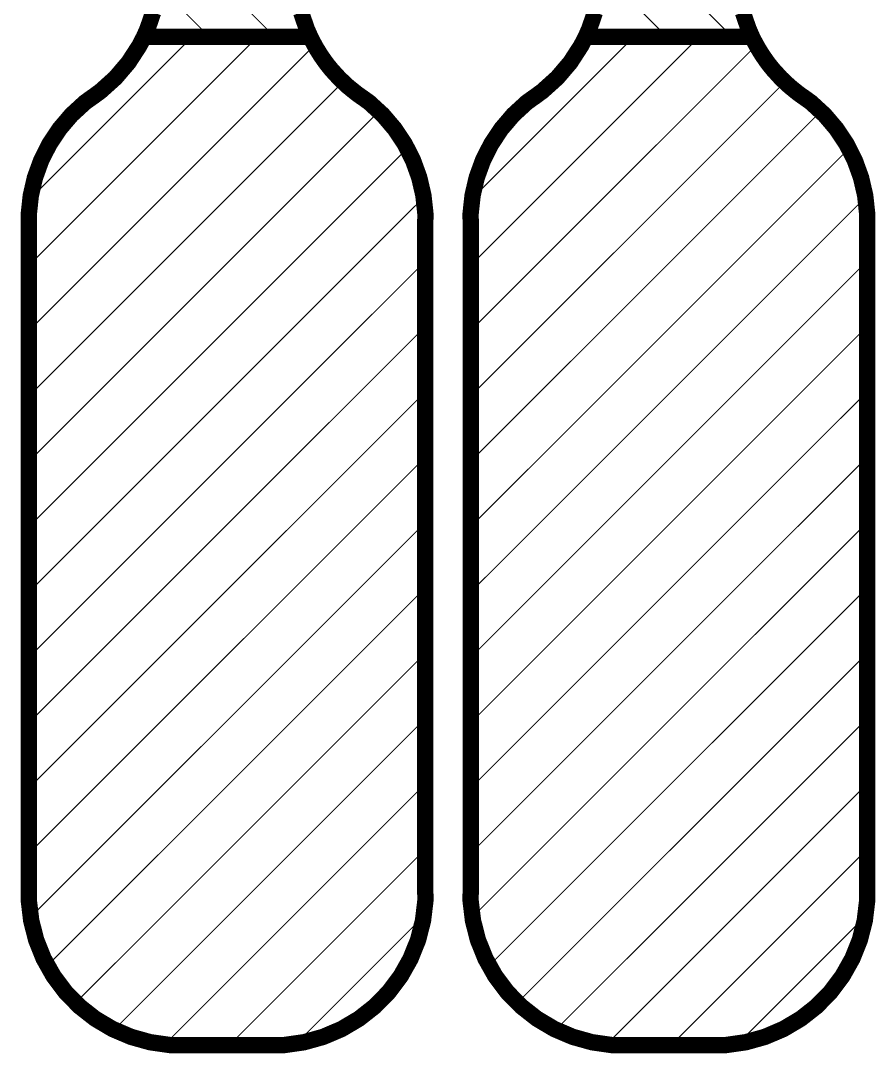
# Model space of a CAD drawing. Header units: inches. Extents: x -4.2 to 12.6, y -6.1 to 3.
# Drawn here: x 6.66 to 7.445, y -3.154 to -2.206 of the extents above; entities that cross this region are included whole.
import ezdxf

# ---------------------------------------------------------------- set-up
doc = ezdxf.new("R2010")
doc.units = ezdxf.units.IN
doc.header["$MEASUREMENT"] = 0
doc.layers.add('Dimension', color=6, linetype='Continuous')

msp = doc.modelspace()

# ---------------------------------------------------------------- linework, layer by layer
at = {"layer": 'Dimension'}
for points, const_width in [([(7.1923358, -2.0998145), (7.3137253, -2.221204)], 0.001), ([(6.7868086, -2.1142873), (6.8937292, -2.2212079)], 0.001), ([(7.1923053, -2.159784), (7.2537118, -2.2211905)], 0.001), ([(6.7859091, -2.1733878), (6.8337292, -2.2212079)], 0.001), ([(6.7764166, -2.2133583), (6.7816004, -2.1982504)], 0.015), ([(6.9174559, -2.1982499), (6.9226391, -2.2133581)], 0.015), ([(7.1819736, -2.2132844), (7.1871426, -2.1981964)], 0.015), ([(7.3229791, -2.1982409), (7.3281637, -2.2133554)], 0.015), ([(6.7731881, -2.2206665), (6.7764166, -2.2133583)], 0.015), ([(6.9226391, -2.2133581), (6.9258671, -2.2206665)], 0.015), ([(7.1787544, -2.2205838), (7.1819736, -2.2132844)], 0.015), ([(7.3281637, -2.2133554), (7.3313929, -2.2206668)], 0.015), ([(6.7689639, -2.2288355), (6.7731881, -2.2206664)], 0.015), ([(6.7731881, -2.2206664), (6.9258672, -2.2206665)], 0.015), ([(6.7731881, -2.2206665), (6.7731883, -2.2206664)], 0.015), ([(6.7731883, -2.2206664), (6.9258671, -2.2206665)], 0.015), ([(6.9258671, -2.2206665), (6.9275593, -2.2240987)], 0.015), ([(6.9258671, -2.2206665), (6.9258672, -2.2206665)], 0.015), ([(6.9275593, -2.2240987), (6.9312211, -2.2308182)], 0.015), ([(7.1745298, -2.2287656), (7.1787544, -2.2205838)], 0.015), ([(7.1787544, -2.2205838), (7.1787545, -2.2205837)], 0.015), ([(7.1787544, -2.2205838), (7.331393, -2.2206667)], 0.015), ([(7.1787545, -2.2205837), (7.3313929, -2.2206668)], 0.015), ([(7.1827561, -2.2102348), (7.1936983, -2.221177)], 0.001), ([(7.331393, -2.2206668), (7.331393, -2.2206667)], 0.015), ([(7.331393, -2.2206668), (7.3330851, -2.2240989)], 0.015), ([(7.3330851, -2.2240989), (7.3367469, -2.2308184)], 0.015), ([(6.6676073, -2.4904349), (6.9300812, -2.227961)], 0.001), ([(6.6676077, -2.4304345), (6.877917, -2.2201252)], 0.001), ([(6.668937, -2.3691052), (6.817917, -2.2201252)], 0.001), ([(6.7589573, -2.2442569), (6.7689639, -2.2288355)], 0.015), ([(6.9312211, -2.2308182), (6.935244, -2.2373281)], 0.015), ([(7.0731333, -2.4904348), (7.3356069, -2.2279612)], 0.001), ([(7.0731337, -2.4304344), (7.2835019, -2.2200662)], 0.001), ([(7.0744631, -2.369105), (7.2235154, -2.2200527)], 0.001), ([(7.1645181, -2.2442111), (7.1745298, -2.2287656)], 0.015), ([(7.3367469, -2.2308184), (7.3407697, -2.2373283)], 0.015), ([(6.7470201, -2.2582373), (6.7589573, -2.2442569)], 0.015), ([(6.935244, -2.2373281), (6.9396158, -2.243609)], 0.015), ([(6.9396158, -2.243609), (6.9419286, -2.2466577)], 0.015), ([(7.1525704, -2.2582129), (7.1645181, -2.2442111)], 0.015), ([(7.3407697, -2.2373283), (7.3451415, -2.2436091)], 0.015), ([(7.3451415, -2.2436091), (7.3474543, -2.2466578)], 0.015), ([(6.9419286, -2.2466577), (6.9453131, -2.2508278)], 0.015), ([(6.9453131, -2.2508278), (6.9525485, -2.2587643)], 0.015), ([(7.3474543, -2.2466578), (7.350839, -2.2508279)], 0.015), ([(7.350839, -2.2508279), (7.3580744, -2.2587643)], 0.015), ([(6.7333573, -2.2705368), (6.7470201, -2.2582373)], 0.015), ([(6.9525485, -2.2587643), (6.9603698, -2.2661242)], 0.015), ([(7.1388924, -2.2705298), (7.1525704, -2.2582129)], 0.015), ([(7.3580744, -2.2587643), (7.3658958, -2.2661242)], 0.015), ([(6.6676068, -2.5504354), (6.9564098, -2.2616324)], 0.001), ([(6.7259511, -2.2759889), (6.7333573, -2.2705368)], 0.015), ([(6.9603698, -2.2661242), (6.9687311, -2.2728641)], 0.015), ([(6.9687311, -2.2728641), (6.9730992, -2.2759891)], 0.015), ([(7.0731328, -2.5504353), (7.3619357, -2.2616324)], 0.001), ([(7.131477, -2.275989), (7.1388924, -2.2705298)], 0.015), ([(7.3658958, -2.2661242), (7.3742572, -2.2728641)], 0.015), ([(7.3742572, -2.2728641), (7.3786252, -2.2759891)], 0.015), ([(6.706708, -2.2922352), (6.7190857, -2.2808463)], 0.015), ([(6.7190857, -2.2808463), (6.7259106, -2.2759321)], 0.015), ([(6.7259106, -2.2759321), (6.7259512, -2.2759889)], 0.015), ([(6.7259511, -2.2759889), (6.7259512, -2.2759889)], 0.015), ([(6.9730992, -2.2759891), (6.9731406, -2.2759328)], 0.015), ([(6.9731405, -2.2759329), (6.9731406, -2.2759328)], 0.015), ([(6.9731405, -2.2759329), (6.9799647, -2.2808467)], 0.015), ([(6.9799647, -2.2808467), (6.9923414, -2.2922343)], 0.015), ([(7.112234, -2.2922352), (7.1246118, -2.2808463)], 0.015), ([(7.1246118, -2.2808463), (7.1314366, -2.2759321)], 0.015), ([(7.1314366, -2.2759321), (7.1314771, -2.275989)], 0.015), ([(7.131477, -2.275989), (7.1314771, -2.275989)], 0.015), ([(7.3786252, -2.2759891), (7.3786666, -2.2759327)], 0.015), ([(7.3786665, -2.2759327), (7.3854908, -2.2808465)], 0.015), ([(7.3786665, -2.2759327), (7.3786666, -2.2759327)], 0.015), ([(7.3854908, -2.2808465), (7.3978675, -2.2922342)], 0.015), ([(6.6957795, -2.3050213), (6.706708, -2.2922352)], 0.015), ([(6.9923414, -2.2922343), (7.0032691, -2.3050189)], 0.015), ([(7.1013055, -2.3050213), (7.112234, -2.2922352)], 0.015), ([(7.3978675, -2.2922342), (7.4087952, -2.3050188)], 0.015), ([(6.6676064, -2.6104358), (6.9893373, -2.2887049)], 0.001), ([(7.0731324, -2.6104357), (7.3948634, -2.2887047)], 0.001), ([(6.6864568, -2.3190214), (6.6957795, -2.3050213)], 0.015), ([(7.0032691, -2.3050189), (7.0125913, -2.3190174)], 0.015), ([(7.0919829, -2.3190214), (7.1013055, -2.3050213)], 0.015), ([(7.4087952, -2.3050188), (7.4181174, -2.3190173)], 0.015), ([(6.6788736, -2.3340352), (6.6864568, -2.3190214)], 0.015), ([(7.0125913, -2.3190174), (7.0201745, -2.3340292)], 0.015), ([(7.0843996, -2.3340352), (7.0919829, -2.3190214)], 0.015), ([(7.4181174, -2.3190173), (7.4257005, -2.3340292)], 0.015), ([(6.6676059, -2.6704363), (7.0150074, -2.3230348)], 0.001), ([(7.0731319, -2.6704362), (7.4205334, -2.3230347)], 0.001), ([(6.6731383, -2.3498473), (6.6788736, -2.3340352)], 0.015), ([(7.0201745, -2.3340292), (7.02591, -2.3498396)], 0.015), ([(7.0786643, -2.3498473), (7.0843996, -2.3340352)], 0.015), ([(7.4257005, -2.3340292), (7.431436, -2.3498395)], 0.015), ([(6.6693332, -2.3662313), (6.6731383, -2.3498473)], 0.015), ([(7.02591, -2.3498396), (7.0297157, -2.3662218)], 0.015), ([(7.0748593, -2.3662313), (7.0786643, -2.3498473)], 0.015), ([(7.431436, -2.3498395), (7.4352418, -2.3662217)], 0.015), ([(6.6675128, -2.3829527), (6.6693332, -2.3662313)], 0.015), ([(7.0297157, -2.3662218), (7.0315372, -2.3829413)], 0.015), ([(7.0730388, -2.3829527), (7.0748593, -2.3662313)], 0.015), ([(7.4352418, -2.3662217), (7.4370632, -2.3829413)], 0.015), ([(6.6676055, -2.7304367), (7.0299977, -2.3680445)], 0.001), ([(7.0731315, -2.7304366), (7.4355237, -2.3680444)], 0.001), ([(6.6675128, -2.3829527), (6.667608, -2.3913622)], 0.015), ([(7.0314427, -2.39135), (7.0315372, -2.3829413)], 0.015), ([(7.0730388, -2.3829527), (7.073134, -2.3913622)], 0.015), ([(7.4369687, -2.39135), (7.4370632, -2.3829413)], 0.015), ([(6.6676035, -3.0046268), (6.667608, -2.3913621)], 0.015), ([(6.667608, -2.3913622), (6.667608, -2.3913621)], 0.015), ([(7.0314427, -2.39135), (7.031443, -3.0046273)], 0.015), ([(7.0731295, -3.0046253), (7.073134, -2.3913621)], 0.015), ([(7.073134, -2.3913622), (7.073134, -2.3913621)], 0.015), ([(7.4369687, -2.39135), (7.4369688, -3.0046273)], 0.015), ([(6.6676051, -2.7904371), (7.0314427, -2.4265995)], 0.001), ([(7.0731311, -2.790437), (7.4369687, -2.4265994)], 0.001), ([(6.6676046, -2.8504376), (7.0314427, -2.4865995)], 0.001), ([(7.0731306, -2.8504375), (7.4369687, -2.4865994)], 0.001), ([(6.6676042, -2.910438), (7.0314428, -2.5465994)], 0.001), ([(7.0731302, -2.9104379), (7.4369687, -2.5465994)], 0.001), ([(6.6676037, -2.9704385), (7.0314428, -2.6065994)], 0.001), ([(7.0731297, -2.9704384), (7.4369687, -2.6065994)], 0.001), ([(6.6692124, -3.0288298), (7.0314428, -2.6665994)], 0.001), ([(7.0747386, -3.0288295), (7.4369687, -2.6665994)], 0.001), ([(6.6844161, -3.0736261), (7.0314429, -2.7265993)], 0.001), ([(7.0899424, -3.0736257), (7.4369688, -2.7265993)], 0.001), ([(6.7102523, -3.1077899), (7.0314429, -2.7865993)], 0.001), ([(7.1157786, -3.1077895), (7.4369688, -2.7865993)], 0.001), ([(6.7452638, -3.1327784), (7.0314429, -2.8465993)], 0.001), ([(7.15079, -3.1327781), (7.4369688, -2.8465993)], 0.001), ([(6.7916653, -3.1463769), (7.031443, -2.9065992)], 0.001), ([(7.1971913, -3.1463768), (7.4369688, -2.9065993)], 0.001), ([(6.851005, -3.1470372), (7.031443, -2.9665992)], 0.001), ([(7.2565309, -3.1470372), (7.4369688, -2.9665993)], 0.001), ([(6.6675, -3.0138221), (6.6676035, -3.0046268)], 0.015), ([(7.0314429, -3.0046273), (7.0315462, -3.0138226)], 0.015), ([(7.0314429, -3.0046273), (7.031443, -3.0046273)], 0.015), ([(7.0730261, -3.0138206), (7.0731295, -3.0046253)], 0.015), ([(7.4369688, -3.0046274), (7.4369688, -3.0046273)], 0.015), ([(7.4369688, -3.0046274), (7.4370721, -3.0138226)], 0.015), ([(6.6675, -3.0138221), (6.6696955, -3.0320823)], 0.015), ([(7.0293507, -3.0320827), (7.0315462, -3.0138226)], 0.015), ([(7.0730261, -3.0138206), (7.0752216, -3.0320809)], 0.015), ([(7.4348766, -3.0320827), (7.4370721, -3.0138226)], 0.015), ([(6.6696955, -3.0320823), (6.6742557, -3.0498998)], 0.015), ([(7.0247906, -3.0499), (7.0293507, -3.0320827)], 0.015), ([(7.0752216, -3.0320809), (7.0797816, -3.0498983)], 0.015), ([(7.4303164, -3.0499001), (7.4348766, -3.0320827)], 0.015), ([(6.9123807, -3.1456615), (7.0299188, -3.0281234)], 0.001), ([(7.3179065, -3.1456616), (7.4354447, -3.0281234)], 0.001), ([(6.6742557, -3.0498998), (6.6811025, -3.0669695)], 0.015), ([(7.0179437, -3.0669697), (7.0247906, -3.0499)], 0.015), ([(7.0797816, -3.0498983), (7.0866284, -3.0669682)], 0.015), ([(7.4234697, -3.0669698), (7.4303164, -3.0499001)], 0.015), ([(6.6811025, -3.0669695), (6.6901188, -3.0829995)], 0.015), ([(7.0089275, -3.0829997), (7.0179437, -3.0669697)], 0.015), ([(7.0866284, -3.0669682), (7.0956446, -3.0829983)], 0.015), ([(7.4144534, -3.0829997), (7.4234697, -3.0669698)], 0.015), ([(6.6901188, -3.0829995), (6.7011503, -3.0977155)], 0.015), ([(6.997896, -3.0977156), (7.0089275, -3.0829997)], 0.015), ([(7.0956446, -3.0829983), (7.106676, -3.0977144)], 0.015), ([(7.403422, -3.0977156), (7.4144534, -3.0829997)], 0.015), ([(6.7011503, -3.0977155), (6.7140082, -3.1108657)], 0.015), ([(6.9850381, -3.1108657), (6.997896, -3.0977156)], 0.015), ([(7.106676, -3.0977144), (7.1195339, -3.1108647)], 0.015), ([(7.3905641, -3.1108658), (7.403422, -3.0977156)], 0.015), ([(6.7140082, -3.1108657), (6.7284727, -3.1222251)], 0.015), ([(6.9705738, -3.1222251), (6.9850381, -3.1108657)], 0.015), ([(7.1195339, -3.1108647), (7.1339983, -3.1222243)], 0.015), ([(7.3760998, -3.1222251), (7.3905641, -3.1108658)], 0.015), ([(6.7284727, -3.1222251), (6.744296, -3.1315994)], 0.015), ([(6.9547505, -3.1315993), (6.9705738, -3.1222251)], 0.015), ([(7.1339983, -3.1222243), (7.1498216, -3.1315987)], 0.015), ([(7.3602765, -3.1315993), (7.3760998, -3.1222251)], 0.015), ([(6.744296, -3.1315994), (6.7612076, -3.138828)], 0.015), ([(6.937839, -3.138828), (6.9547505, -3.1315993)], 0.015), ([(7.1498216, -3.1315987), (7.1667332, -3.1388275)], 0.015), ([(7.343365, -3.138828), (7.3602765, -3.1315993)], 0.015), ([(6.7612076, -3.138828), (6.7789181, -3.1437874)], 0.015), ([(6.7789181, -3.1437874), (6.7971243, -3.1463927)], 0.015), ([(6.9019225, -3.1463927), (6.9201286, -3.1437874)], 0.015), ([(6.9201286, -3.1437874), (6.937839, -3.138828)], 0.015), ([(7.1667332, -3.1388275), (7.1844436, -3.1437871)], 0.015), ([(7.1844436, -3.1437871), (7.2026499, -3.1463926)], 0.015), ([(7.3074485, -3.1463927), (7.3256547, -3.1437874)], 0.015), ([(7.3256547, -3.1437874), (7.343365, -3.138828)], 0.015), ([(6.7971243, -3.1463927), (6.8063196, -3.1464959)], 0.015), ([(6.8063196, -3.1464959), (6.8927272, -3.146496)], 0.015), ([(6.8927272, -3.146496), (6.9019225, -3.1463927)], 0.015), ([(7.2026499, -3.1463926), (7.2118452, -3.146496)], 0.015), ([(7.2118452, -3.146496), (7.2982532, -3.146496)], 0.015), ([(7.2982532, -3.146496), (7.3074485, -3.1463927)], 0.015)]:
    msp.add_lwpolyline(points, dxfattribs=dict(at, const_width=const_width))
for points, const_width in [([(6.7726666, -2.2133583, 1), (6.7801666, -2.2133583, 1)], 0.0075), ([(6.7726666, -2.2133583, 1), (6.7801666, -2.2133583, 1)], 0.0075), ([(6.9188891, -2.2133581, 1), (6.9263891, -2.2133581, 1)], 0.0075), ([(6.9188891, -2.2133581, 1), (6.9263891, -2.2133581, 1)], 0.0075), ([(7.1782236, -2.2132844, 1), (7.1857236, -2.2132844, 1)], 0.0075), ([(7.1782236, -2.2132844, 1), (7.1857236, -2.2132844, 1)], 0.0075), ([(7.3244137, -2.2133554, 1), (7.3319137, -2.2133554, 1)], 0.0075), ([(7.3244137, -2.2133554, 1), (7.3319137, -2.2133554, 1)], 0.0075), ([(6.7694381, -2.2206664, 1), (6.7769381, -2.2206664, 1)], 0.0075), ([(6.7694381, -2.2206664, 1), (6.7769381, -2.2206664, 1)], 0.0075), ([(6.7694381, -2.2206665, 1), (6.7769381, -2.2206665, 1)], 0.0075), ([(6.7694381, -2.2206665, 1), (6.7769381, -2.2206665, 1)], 0.0075), ([(6.7694383, -2.2206664, 1), (6.7769383, -2.2206664, 1)], 0.0075), ([(6.7694383, -2.2206664, 1), (6.7769383, -2.2206664, 1)], 0.0075), ([(6.9221171, -2.2206665, 1), (6.9296171, -2.2206665, 1)], 0.0075), ([(6.9221171, -2.2206665, 1), (6.9296171, -2.2206665, 1)], 0.0075), ([(6.9221171, -2.2206665, 1), (6.9296171, -2.2206665, 1)], 0.0075), ([(6.9221171, -2.2206665, 1), (6.9296171, -2.2206665, 1)], 0.0075), ([(6.9221172, -2.2206665, 1), (6.9296172, -2.2206665, 1)], 0.0075), ([(6.9221172, -2.2206665, 1), (6.9296172, -2.2206665, 1)], 0.0075), ([(6.9238093, -2.2240987, 1), (6.9313093, -2.2240987, 1)], 0.0075), ([(6.9238093, -2.2240987, 1), (6.9313093, -2.2240987, 1)], 0.0075), ([(7.1750044, -2.2205838, 1), (7.1825044, -2.2205838, 1)], 0.0075), ([(7.1750044, -2.2205838, 1), (7.1825044, -2.2205838, 1)], 0.0075), ([(7.1750044, -2.2205838, 1), (7.1825044, -2.2205838, 1)], 0.0075), ([(7.1750044, -2.2205838, 1), (7.1825044, -2.2205838, 1)], 0.0075), ([(7.1750045, -2.2205837, 1), (7.1825045, -2.2205837, 1)], 0.0075), ([(7.1750045, -2.2205837, 1), (7.1825045, -2.2205837, 1)], 0.0075), ([(7.1825061, -2.2102348, 1), (7.1830061, -2.2102348, 1)], 0.0005), ([(7.3276429, -2.2206668, 1), (7.3351429, -2.2206668, 1)], 0.0075), ([(7.3276429, -2.2206668, 1), (7.3351429, -2.2206668, 1)], 0.0075), ([(7.327643, -2.2206667, 1), (7.335143, -2.2206667, 1)], 0.0075), ([(7.327643, -2.2206667, 1), (7.335143, -2.2206667, 1)], 0.0075), ([(7.327643, -2.2206668, 1), (7.335143, -2.2206668, 1)], 0.0075), ([(7.327643, -2.2206668, 1), (7.335143, -2.2206668, 1)], 0.0075), ([(7.3293351, -2.2240989, 1), (7.3368351, -2.2240989, 1)], 0.0075), ([(7.3293351, -2.2240989, 1), (7.3368351, -2.2240989, 1)], 0.0075), ([(6.7652139, -2.2288355, 1), (6.7727139, -2.2288355, 1)], 0.0075), ([(6.7652139, -2.2288355, 1), (6.7727139, -2.2288355, 1)], 0.0075), ([(6.817667, -2.2201252, 1), (6.818167, -2.2201252, 1)], 0.0005), ([(6.8334792, -2.2212079, 1), (6.8339792, -2.2212079, 1)], 0.0005), ([(6.877667, -2.2201252, 1), (6.878167, -2.2201252, 1)], 0.0005), ([(6.8934792, -2.2212079, 1), (6.8939792, -2.2212079, 1)], 0.0005), ([(6.9274711, -2.2308182, 1), (6.9349711, -2.2308182, 1)], 0.0075), ([(6.9274711, -2.2308182, 1), (6.9349711, -2.2308182, 1)], 0.0075), ([(6.9298312, -2.227961, 1), (6.9303312, -2.227961, 1)], 0.0005), ([(7.1707798, -2.2287656, 1), (7.1782798, -2.2287656, 1)], 0.0075), ([(7.1707798, -2.2287656, 1), (7.1782798, -2.2287656, 1)], 0.0075), ([(7.1934483, -2.221177, 1), (7.1939483, -2.221177, 1)], 0.0005), ([(7.2232654, -2.2200527, 1), (7.2237654, -2.2200527, 1)], 0.0005), ([(7.2534618, -2.2211905, 1), (7.2539618, -2.2211905, 1)], 0.0005), ([(7.2832519, -2.2200662, 1), (7.2837519, -2.2200662, 1)], 0.0005), ([(7.3134753, -2.221204, 1), (7.3139753, -2.221204, 1)], 0.0005), ([(7.3329969, -2.2308184, 1), (7.3404969, -2.2308184, 1)], 0.0075), ([(7.3329969, -2.2308184, 1), (7.3404969, -2.2308184, 1)], 0.0075), ([(7.3353569, -2.2279612, 1), (7.3358569, -2.2279612, 1)], 0.0005), ([(6.7552073, -2.2442569, 1), (6.7627073, -2.2442569, 1)], 0.0075), ([(6.7552073, -2.2442569, 1), (6.7627073, -2.2442569, 1)], 0.0075), ([(6.931494, -2.2373281, 1), (6.938994, -2.2373281, 1)], 0.0075), ([(6.931494, -2.2373281, 1), (6.938994, -2.2373281, 1)], 0.0075), ([(6.9358658, -2.243609, 1), (6.9433658, -2.243609, 1)], 0.0075), ([(6.9358658, -2.243609, 1), (6.9433658, -2.243609, 1)], 0.0075), ([(7.1607681, -2.2442111, 1), (7.1682681, -2.2442111, 1)], 0.0075), ([(7.1607681, -2.2442111, 1), (7.1682681, -2.2442111, 1)], 0.0075), ([(7.3370197, -2.2373283, 1), (7.3445197, -2.2373283, 1)], 0.0075), ([(7.3370197, -2.2373283, 1), (7.3445197, -2.2373283, 1)], 0.0075), ([(7.3413915, -2.2436091, 1), (7.3488915, -2.2436091, 1)], 0.0075), ([(7.3413915, -2.2436091, 1), (7.3488915, -2.2436091, 1)], 0.0075), ([(6.9381786, -2.2466577, 1), (6.9456786, -2.2466577, 1)], 0.0075), ([(6.9381786, -2.2466577, 1), (6.9456786, -2.2466577, 1)], 0.0075), ([(6.9415631, -2.2508278, 1), (6.9490631, -2.2508278, 1)], 0.0075), ([(6.9415631, -2.2508278, 1), (6.9490631, -2.2508278, 1)], 0.0075), ([(7.3437043, -2.2466578, 1), (7.3512043, -2.2466578, 1)], 0.0075), ([(7.3437043, -2.2466578, 1), (7.3512043, -2.2466578, 1)], 0.0075), ([(7.347089, -2.2508279, 1), (7.354589, -2.2508279, 1)], 0.0075), ([(7.347089, -2.2508279, 1), (7.354589, -2.2508279, 1)], 0.0075), ([(6.7432701, -2.2582373, 1), (6.7507701, -2.2582373, 1)], 0.0075), ([(6.7432701, -2.2582373, 1), (6.7507701, -2.2582373, 1)], 0.0075), ([(6.9487985, -2.2587643, 1), (6.9562985, -2.2587643, 1)], 0.0075), ([(6.9487985, -2.2587643, 1), (6.9562985, -2.2587643, 1)], 0.0075), ([(7.1488204, -2.2582129, 1), (7.1563204, -2.2582129, 1)], 0.0075), ([(7.1488204, -2.2582129, 1), (7.1563204, -2.2582129, 1)], 0.0075), ([(7.3543244, -2.2587643, 1), (7.3618244, -2.2587643, 1)], 0.0075), ([(7.3543244, -2.2587643, 1), (7.3618244, -2.2587643, 1)], 0.0075), ([(6.7296073, -2.2705368, 1), (6.7371073, -2.2705368, 1)], 0.0075), ([(6.7296073, -2.2705368, 1), (6.7371073, -2.2705368, 1)], 0.0075), ([(6.9566198, -2.2661242, 1), (6.9641198, -2.2661242, 1)], 0.0075), ([(6.9566198, -2.2661242, 1), (6.9641198, -2.2661242, 1)], 0.0075), ([(6.9561598, -2.2616324, 1), (6.9566598, -2.2616324, 1)], 0.0005), ([(6.9649811, -2.2728641, 1), (6.9724811, -2.2728641, 1)], 0.0075), ([(6.9649811, -2.2728641, 1), (6.9724811, -2.2728641, 1)], 0.0075), ([(7.1351424, -2.2705298, 1), (7.1426424, -2.2705298, 1)], 0.0075), ([(7.1351424, -2.2705298, 1), (7.1426424, -2.2705298, 1)], 0.0075), ([(7.3621458, -2.2661242, 1), (7.3696458, -2.2661242, 1)], 0.0075), ([(7.3621458, -2.2661242, 1), (7.3696458, -2.2661242, 1)], 0.0075), ([(7.3616857, -2.2616324, 1), (7.3621857, -2.2616324, 1)], 0.0005), ([(7.3705072, -2.2728641, 1), (7.3780072, -2.2728641, 1)], 0.0075), ([(7.3705072, -2.2728641, 1), (7.3780072, -2.2728641, 1)], 0.0075), ([(6.7153357, -2.2808463, 1), (6.7228357, -2.2808463, 1)], 0.0075), ([(6.7153357, -2.2808463, 1), (6.7228357, -2.2808463, 1)], 0.0075), ([(6.7221606, -2.2759321, 1), (6.7296606, -2.2759321, 1)], 0.0075), ([(6.7221606, -2.2759321, 1), (6.7296606, -2.2759321, 1)], 0.0075), ([(6.7222011, -2.2759889, 1), (6.7297011, -2.2759889, 1)], 0.0075), ([(6.7222011, -2.2759889, 1), (6.7297011, -2.2759889, 1)], 0.0075), ([(6.7222012, -2.2759889, 1), (6.7297012, -2.2759889, 1)], 0.0075), ([(6.7222012, -2.2759889, 1), (6.7297012, -2.2759889, 1)], 0.0075), ([(6.9693492, -2.2759891, 1), (6.9768492, -2.2759891, 1)], 0.0075), ([(6.9693492, -2.2759891, 1), (6.9768492, -2.2759891, 1)], 0.0075), ([(6.9693905, -2.2759329, 1), (6.9768905, -2.2759329, 1)], 0.0075), ([(6.9693905, -2.2759329, 1), (6.9768905, -2.2759329, 1)], 0.0075), ([(6.9693906, -2.2759328, 1), (6.9768906, -2.2759328, 1)], 0.0075), ([(6.9693906, -2.2759328, 1), (6.9768906, -2.2759328, 1)], 0.0075), ([(6.9762147, -2.2808467, 1), (6.9837147, -2.2808467, 1)], 0.0075), ([(6.9762147, -2.2808467, 1), (6.9837147, -2.2808467, 1)], 0.0075), ([(7.1208618, -2.2808463, 1), (7.1283618, -2.2808463, 1)], 0.0075), ([(7.1208618, -2.2808463, 1), (7.1283618, -2.2808463, 1)], 0.0075), ([(7.1276866, -2.2759321, 1), (7.1351866, -2.2759321, 1)], 0.0075), ([(7.1276866, -2.2759321, 1), (7.1351866, -2.2759321, 1)], 0.0075), ([(7.127727, -2.275989, 1), (7.135227, -2.275989, 1)], 0.0075), ([(7.127727, -2.275989, 1), (7.135227, -2.275989, 1)], 0.0075), ([(7.1277271, -2.275989, 1), (7.1352271, -2.275989, 1)], 0.0075), ([(7.1277271, -2.275989, 1), (7.1352271, -2.275989, 1)], 0.0075), ([(7.3748752, -2.2759891, 1), (7.3823752, -2.2759891, 1)], 0.0075), ([(7.3748752, -2.2759891, 1), (7.3823752, -2.2759891, 1)], 0.0075), ([(7.3749165, -2.2759327, 1), (7.3824165, -2.2759327, 1)], 0.0075), ([(7.3749165, -2.2759327, 1), (7.3824165, -2.2759327, 1)], 0.0075), ([(7.3749166, -2.2759327, 1), (7.3824166, -2.2759327, 1)], 0.0075), ([(7.3749166, -2.2759327, 1), (7.3824166, -2.2759327, 1)], 0.0075), ([(7.3817408, -2.2808465, 1), (7.3892408, -2.2808465, 1)], 0.0075), ([(7.3817408, -2.2808465, 1), (7.3892408, -2.2808465, 1)], 0.0075), ([(6.702958, -2.2922352, 1), (6.710458, -2.2922352, 1)], 0.0075), ([(6.702958, -2.2922352, 1), (6.710458, -2.2922352, 1)], 0.0075), ([(6.9885914, -2.2922343, 1), (6.9960914, -2.2922343, 1)], 0.0075), ([(6.9885914, -2.2922343, 1), (6.9960914, -2.2922343, 1)], 0.0075), ([(7.108484, -2.2922352, 1), (7.115984, -2.2922352, 1)], 0.0075), ([(7.108484, -2.2922352, 1), (7.115984, -2.2922352, 1)], 0.0075), ([(7.3941175, -2.2922342, 1), (7.4016175, -2.2922342, 1)], 0.0075), ([(7.3941175, -2.2922342, 1), (7.4016175, -2.2922342, 1)], 0.0075), ([(6.9890873, -2.2887049, 1), (6.9895873, -2.2887049, 1)], 0.0005), ([(7.3946134, -2.2887047, 1), (7.3951134, -2.2887047, 1)], 0.0005), ([(6.6920295, -2.3050213, 1), (6.6995295, -2.3050213, 1)], 0.0075), ([(6.6920295, -2.3050213, 1), (6.6995295, -2.3050213, 1)], 0.0075), ([(6.9995191, -2.3050189, 1), (7.0070191, -2.3050189, 1)], 0.0075), ([(6.9995191, -2.3050189, 1), (7.0070191, -2.3050189, 1)], 0.0075), ([(7.0975555, -2.3050213, 1), (7.1050555, -2.3050213, 1)], 0.0075), ([(7.0975555, -2.3050213, 1), (7.1050555, -2.3050213, 1)], 0.0075), ([(7.4050452, -2.3050188, 1), (7.4125452, -2.3050188, 1)], 0.0075), ([(7.4050452, -2.3050188, 1), (7.4125452, -2.3050188, 1)], 0.0075), ([(6.6827068, -2.3190214, 1), (6.6902068, -2.3190214, 1)], 0.0075), ([(6.6827068, -2.3190214, 1), (6.6902068, -2.3190214, 1)], 0.0075), ([(7.0088413, -2.3190174, 1), (7.0163413, -2.3190174, 1)], 0.0075), ([(7.0088413, -2.3190174, 1), (7.0163413, -2.3190174, 1)], 0.0075), ([(7.0882329, -2.3190214, 1), (7.0957329, -2.3190214, 1)], 0.0075), ([(7.0882329, -2.3190214, 1), (7.0957329, -2.3190214, 1)], 0.0075), ([(7.4143674, -2.3190173, 1), (7.4218674, -2.3190173, 1)], 0.0075), ([(7.4143674, -2.3190173, 1), (7.4218674, -2.3190173, 1)], 0.0075), ([(7.0147574, -2.3230348, 1), (7.0152574, -2.3230348, 1)], 0.0005), ([(7.4202834, -2.3230347, 1), (7.4207834, -2.3230347, 1)], 0.0005), ([(6.6751236, -2.3340352, 1), (6.6826236, -2.3340352, 1)], 0.0075), ([(6.6751236, -2.3340352, 1), (6.6826236, -2.3340352, 1)], 0.0075), ([(7.0164245, -2.3340292, 1), (7.0239245, -2.3340292, 1)], 0.0075), ([(7.0164245, -2.3340292, 1), (7.0239245, -2.3340292, 1)], 0.0075), ([(7.0806496, -2.3340352, 1), (7.0881496, -2.3340352, 1)], 0.0075), ([(7.0806496, -2.3340352, 1), (7.0881496, -2.3340352, 1)], 0.0075), ([(7.4219505, -2.3340292, 1), (7.4294505, -2.3340292, 1)], 0.0075), ([(7.4219505, -2.3340292, 1), (7.4294505, -2.3340292, 1)], 0.0075), ([(6.6693883, -2.3498473, 1), (6.6768883, -2.3498473, 1)], 0.0075), ([(6.6693883, -2.3498473, 1), (6.6768883, -2.3498473, 1)], 0.0075), ([(7.02216, -2.3498396, 1), (7.02966, -2.3498396, 1)], 0.0075), ([(7.02216, -2.3498396, 1), (7.02966, -2.3498396, 1)], 0.0075), ([(7.0749143, -2.3498473, 1), (7.0824143, -2.3498473, 1)], 0.0075), ([(7.0749143, -2.3498473, 1), (7.0824143, -2.3498473, 1)], 0.0075), ([(7.427686, -2.3498395, 1), (7.435186, -2.3498395, 1)], 0.0075), ([(7.427686, -2.3498395, 1), (7.435186, -2.3498395, 1)], 0.0075), ([(6.6655832, -2.3662313, 1), (6.6730832, -2.3662313, 1)], 0.0075), ([(6.6655832, -2.3662313, 1), (6.6730832, -2.3662313, 1)], 0.0075), ([(7.0259657, -2.3662218, 1), (7.0334657, -2.3662218, 1)], 0.0075), ([(7.0259657, -2.3662218, 1), (7.0334657, -2.3662218, 1)], 0.0075), ([(7.0711093, -2.3662313, 1), (7.0786093, -2.3662313, 1)], 0.0075), ([(7.0711093, -2.3662313, 1), (7.0786093, -2.3662313, 1)], 0.0075), ([(7.4314918, -2.3662217, 1), (7.4389918, -2.3662217, 1)], 0.0075), ([(7.4314918, -2.3662217, 1), (7.4389918, -2.3662217, 1)], 0.0075), ([(6.668687, -2.3691052, 1), (6.669187, -2.3691052, 1)], 0.0005), ([(7.0297477, -2.3680445, 1), (7.0302477, -2.3680445, 1)], 0.0005), ([(7.0742131, -2.369105, 1), (7.0747131, -2.369105, 1)], 0.0005), ([(7.4352737, -2.3680444, 1), (7.4357737, -2.3680444, 1)], 0.0005), ([(6.6637628, -2.3829527, 1), (6.6712628, -2.3829527, 1)], 0.0075), ([(6.6637628, -2.3829527, 1), (6.6712628, -2.3829527, 1)], 0.0075), ([(7.0277872, -2.3829413, 1), (7.0352872, -2.3829413, 1)], 0.0075), ([(7.0277872, -2.3829413, 1), (7.0352872, -2.3829413, 1)], 0.0075), ([(7.0692888, -2.3829527, 1), (7.0767888, -2.3829527, 1)], 0.0075), ([(7.0692888, -2.3829527, 1), (7.0767888, -2.3829527, 1)], 0.0075), ([(7.4333132, -2.3829413, 1), (7.4408132, -2.3829413, 1)], 0.0075), ([(7.4333132, -2.3829413, 1), (7.4408132, -2.3829413, 1)], 0.0075), ([(6.663858, -2.3913621, 1), (6.671358, -2.3913621, 1)], 0.0075), ([(6.663858, -2.3913621, 1), (6.671358, -2.3913621, 1)], 0.0075), ([(6.663858, -2.3913622, 1), (6.671358, -2.3913622, 1)], 0.0075), ([(6.663858, -2.3913622, 1), (6.671358, -2.3913622, 1)], 0.0075), ([(7.0276927, -2.39135, 1), (7.0351927, -2.39135, 1)], 0.0075), ([(7.0276927, -2.39135, 1), (7.0351927, -2.39135, 1)], 0.0075), ([(7.069384, -2.3913621, 1), (7.076884, -2.3913621, 1)], 0.0075), ([(7.069384, -2.3913621, 1), (7.076884, -2.3913621, 1)], 0.0075), ([(7.069384, -2.3913622, 1), (7.076884, -2.3913622, 1)], 0.0075), ([(7.069384, -2.3913622, 1), (7.076884, -2.3913622, 1)], 0.0075), ([(7.4332187, -2.39135, 1), (7.4407187, -2.39135, 1)], 0.0075), ([(7.4332187, -2.39135, 1), (7.4407187, -2.39135, 1)], 0.0075), ([(7.0311927, -2.4265995, 1), (7.0316927, -2.4265995, 1)], 0.0005), ([(7.4367187, -2.4265994, 1), (7.4372187, -2.4265994, 1)], 0.0005), ([(6.6673577, -2.4304345, 1), (6.6678577, -2.4304345, 1)], 0.0005), ([(7.0728837, -2.4304344, 1), (7.0733837, -2.4304344, 1)], 0.0005), ([(6.6673573, -2.4904349, 1), (6.6678573, -2.4904349, 1)], 0.0005), ([(7.0311927, -2.4865995, 1), (7.0316927, -2.4865995, 1)], 0.0005), ([(7.0728833, -2.4904348, 1), (7.0733833, -2.4904348, 1)], 0.0005), ([(7.4367187, -2.4865994, 1), (7.4372187, -2.4865994, 1)], 0.0005), ([(6.6673568, -2.5504354, 1), (6.6678568, -2.5504354, 1)], 0.0005), ([(7.0311928, -2.5465994, 1), (7.0316928, -2.5465994, 1)], 0.0005), ([(7.0728828, -2.5504353, 1), (7.0733828, -2.5504353, 1)], 0.0005), ([(7.4367187, -2.5465994, 1), (7.4372187, -2.5465994, 1)], 0.0005), ([(7.0311928, -2.6065994, 1), (7.0316928, -2.6065994, 1)], 0.0005), ([(7.4367187, -2.6065994, 1), (7.4372187, -2.6065994, 1)], 0.0005), ([(6.6673564, -2.6104358, 1), (6.6678564, -2.6104358, 1)], 0.0005), ([(7.0728824, -2.6104357, 1), (7.0733824, -2.6104357, 1)], 0.0005), ([(6.6673559, -2.6704363, 1), (6.6678559, -2.6704363, 1)], 0.0005), ([(7.0311928, -2.6665994, 1), (7.0316928, -2.6665994, 1)], 0.0005), ([(7.0728819, -2.6704362, 1), (7.0733819, -2.6704362, 1)], 0.0005), ([(7.4367187, -2.6665994, 1), (7.4372187, -2.6665994, 1)], 0.0005), ([(6.6673555, -2.7304367, 1), (6.6678555, -2.7304367, 1)], 0.0005), ([(7.0311929, -2.7265993, 1), (7.0316929, -2.7265993, 1)], 0.0005), ([(7.0728815, -2.7304366, 1), (7.0733815, -2.7304366, 1)], 0.0005), ([(7.4367188, -2.7265993, 1), (7.4372188, -2.7265993, 1)], 0.0005), ([(7.0311929, -2.7865993, 1), (7.0316929, -2.7865993, 1)], 0.0005), ([(7.4367188, -2.7865993, 1), (7.4372188, -2.7865993, 1)], 0.0005), ([(6.6673551, -2.7904371, 1), (6.6678551, -2.7904371, 1)], 0.0005), ([(7.0728811, -2.790437, 1), (7.0733811, -2.790437, 1)], 0.0005), ([(6.6673546, -2.8504376, 1), (6.6678546, -2.8504376, 1)], 0.0005), ([(7.0311929, -2.8465993, 1), (7.0316929, -2.8465993, 1)], 0.0005), ([(7.0728806, -2.8504375, 1), (7.0733806, -2.8504375, 1)], 0.0005), ([(7.4367188, -2.8465993, 1), (7.4372188, -2.8465993, 1)], 0.0005), ([(6.6673542, -2.910438, 1), (6.6678542, -2.910438, 1)], 0.0005), ([(7.031193, -2.9065992, 1), (7.031693, -2.9065992, 1)], 0.0005), ([(7.0728802, -2.9104379, 1), (7.0733802, -2.9104379, 1)], 0.0005), ([(7.4367188, -2.9065993, 1), (7.4372188, -2.9065993, 1)], 0.0005), ([(7.031193, -2.9665992, 1), (7.031693, -2.9665992, 1)], 0.0005), ([(7.4367188, -2.9665993, 1), (7.4372188, -2.9665993, 1)], 0.0005), ([(6.6673537, -2.9704385, 1), (6.6678537, -2.9704385, 1)], 0.0005), ([(7.0728797, -2.9704384, 1), (7.0733797, -2.9704384, 1)], 0.0005), ([(6.6638535, -3.0046268, 1), (6.6713535, -3.0046268, 1)], 0.0075), ([(6.6638535, -3.0046268, 1), (6.6713535, -3.0046268, 1)], 0.0075), ([(7.0276929, -3.0046273, 1), (7.0351929, -3.0046273, 1)], 0.0075), ([(7.0276929, -3.0046273, 1), (7.0351929, -3.0046273, 1)], 0.0075), ([(7.027693, -3.0046273, 1), (7.035193, -3.0046273, 1)], 0.0075), ([(7.027693, -3.0046273, 1), (7.035193, -3.0046273, 1)], 0.0075), ([(7.0693795, -3.0046253, 1), (7.0768795, -3.0046253, 1)], 0.0075), ([(7.0693795, -3.0046253, 1), (7.0768795, -3.0046253, 1)], 0.0075), ([(7.4332188, -3.0046273, 1), (7.4407188, -3.0046273, 1)], 0.0075), ([(7.4332188, -3.0046273, 1), (7.4407188, -3.0046273, 1)], 0.0075), ([(7.4332188, -3.0046274, 1), (7.4407188, -3.0046274, 1)], 0.0075), ([(7.4332188, -3.0046274, 1), (7.4407188, -3.0046274, 1)], 0.0075), ([(6.66375, -3.0138221, 1), (6.67125, -3.0138221, 1)], 0.0075), ([(6.66375, -3.0138221, 1), (6.67125, -3.0138221, 1)], 0.0075), ([(7.0277962, -3.0138226, 1), (7.0352962, -3.0138226, 1)], 0.0075), ([(7.0277962, -3.0138226, 1), (7.0352962, -3.0138226, 1)], 0.0075), ([(7.0692761, -3.0138206, 1), (7.0767761, -3.0138206, 1)], 0.0075), ([(7.0692761, -3.0138206, 1), (7.0767761, -3.0138206, 1)], 0.0075), ([(7.4333221, -3.0138226, 1), (7.4408221, -3.0138226, 1)], 0.0075), ([(7.4333221, -3.0138226, 1), (7.4408221, -3.0138226, 1)], 0.0075), ([(6.6659455, -3.0320823, 1), (6.6734455, -3.0320823, 1)], 0.0075), ([(6.6659455, -3.0320823, 1), (6.6734455, -3.0320823, 1)], 0.0075), ([(7.0256007, -3.0320827, 1), (7.0331007, -3.0320827, 1)], 0.0075), ([(7.0256007, -3.0320827, 1), (7.0331007, -3.0320827, 1)], 0.0075), ([(7.0714716, -3.0320809, 1), (7.0789716, -3.0320809, 1)], 0.0075), ([(7.0714716, -3.0320809, 1), (7.0789716, -3.0320809, 1)], 0.0075), ([(7.4311266, -3.0320827, 1), (7.4386266, -3.0320827, 1)], 0.0075), ([(7.4311266, -3.0320827, 1), (7.4386266, -3.0320827, 1)], 0.0075), ([(6.6689624, -3.0288298, 1), (6.6694624, -3.0288298, 1)], 0.0005), ([(7.0296688, -3.0281234, 1), (7.0301688, -3.0281234, 1)], 0.0005), ([(7.0744886, -3.0288295, 1), (7.0749886, -3.0288295, 1)], 0.0005), ([(7.4351947, -3.0281234, 1), (7.4356947, -3.0281234, 1)], 0.0005), ([(6.6705057, -3.0498998, 1), (6.6780057, -3.0498998, 1)], 0.0075), ([(6.6705057, -3.0498998, 1), (6.6780057, -3.0498998, 1)], 0.0075), ([(7.0210406, -3.0499, 1), (7.0285406, -3.0499, 1)], 0.0075), ([(7.0210406, -3.0499, 1), (7.0285406, -3.0499, 1)], 0.0075), ([(7.0760316, -3.0498983, 1), (7.0835316, -3.0498983, 1)], 0.0075), ([(7.0760316, -3.0498983, 1), (7.0835316, -3.0498983, 1)], 0.0075), ([(7.4265664, -3.0499001, 1), (7.4340664, -3.0499001, 1)], 0.0075), ([(7.4265664, -3.0499001, 1), (7.4340664, -3.0499001, 1)], 0.0075), ([(6.6773525, -3.0669695, 1), (6.6848525, -3.0669695, 1)], 0.0075), ([(6.6773525, -3.0669695, 1), (6.6848525, -3.0669695, 1)], 0.0075), ([(7.0141937, -3.0669697, 1), (7.0216937, -3.0669697, 1)], 0.0075), ([(7.0141937, -3.0669697, 1), (7.0216937, -3.0669697, 1)], 0.0075), ([(7.0828784, -3.0669682, 1), (7.0903784, -3.0669682, 1)], 0.0075), ([(7.0828784, -3.0669682, 1), (7.0903784, -3.0669682, 1)], 0.0075), ([(7.4197197, -3.0669698, 1), (7.4272197, -3.0669698, 1)], 0.0075), ([(7.4197197, -3.0669698, 1), (7.4272197, -3.0669698, 1)], 0.0075), ([(6.6863688, -3.0829995, 1), (6.6938688, -3.0829995, 1)], 0.0075), ([(6.6863688, -3.0829995, 1), (6.6938688, -3.0829995, 1)], 0.0075), ([(6.6841661, -3.0736261, 1), (6.6846661, -3.0736261, 1)], 0.0005), ([(7.0051775, -3.0829997, 1), (7.0126775, -3.0829997, 1)], 0.0075), ([(7.0051775, -3.0829997, 1), (7.0126775, -3.0829997, 1)], 0.0075), ([(7.0918946, -3.0829983, 1), (7.0993946, -3.0829983, 1)], 0.0075), ([(7.0918946, -3.0829983, 1), (7.0993946, -3.0829983, 1)], 0.0075), ([(7.0896924, -3.0736257, 1), (7.0901924, -3.0736257, 1)], 0.0005), ([(7.4107034, -3.0829997, 1), (7.4182034, -3.0829997, 1)], 0.0075), ([(7.4107034, -3.0829997, 1), (7.4182034, -3.0829997, 1)], 0.0075), ([(6.6974003, -3.0977155, 1), (6.7049003, -3.0977155, 1)], 0.0075), ([(6.6974003, -3.0977155, 1), (6.7049003, -3.0977155, 1)], 0.0075), ([(6.994146, -3.0977156, 1), (7.001646, -3.0977156, 1)], 0.0075), ([(6.994146, -3.0977156, 1), (7.001646, -3.0977156, 1)], 0.0075), ([(7.102926, -3.0977144, 1), (7.110426, -3.0977144, 1)], 0.0075), ([(7.102926, -3.0977144, 1), (7.110426, -3.0977144, 1)], 0.0075), ([(7.399672, -3.0977156, 1), (7.407172, -3.0977156, 1)], 0.0075), ([(7.399672, -3.0977156, 1), (7.407172, -3.0977156, 1)], 0.0075), ([(6.7102582, -3.1108657, 1), (6.7177582, -3.1108657, 1)], 0.0075), ([(6.7102582, -3.1108657, 1), (6.7177582, -3.1108657, 1)], 0.0075), ([(6.7100023, -3.1077899, 1), (6.7105023, -3.1077899, 1)], 0.0005), ([(6.9812881, -3.1108657, 1), (6.9887881, -3.1108657, 1)], 0.0075), ([(6.9812881, -3.1108657, 1), (6.9887881, -3.1108657, 1)], 0.0075), ([(7.1157839, -3.1108647, 1), (7.1232839, -3.1108647, 1)], 0.0075), ([(7.1157839, -3.1108647, 1), (7.1232839, -3.1108647, 1)], 0.0075), ([(7.1155286, -3.1077895, 1), (7.1160286, -3.1077895, 1)], 0.0005), ([(7.3868141, -3.1108658, 1), (7.3943141, -3.1108658, 1)], 0.0075), ([(7.3868141, -3.1108658, 1), (7.3943141, -3.1108658, 1)], 0.0075), ([(6.7247227, -3.1222251, 1), (6.7322227, -3.1222251, 1)], 0.0075), ([(6.7247227, -3.1222251, 1), (6.7322227, -3.1222251, 1)], 0.0075), ([(6.9668238, -3.1222251, 1), (6.9743238, -3.1222251, 1)], 0.0075), ([(6.9668238, -3.1222251, 1), (6.9743238, -3.1222251, 1)], 0.0075), ([(7.1302483, -3.1222243, 1), (7.1377483, -3.1222243, 1)], 0.0075), ([(7.1302483, -3.1222243, 1), (7.1377483, -3.1222243, 1)], 0.0075), ([(7.3723498, -3.1222251, 1), (7.3798498, -3.1222251, 1)], 0.0075), ([(7.3723498, -3.1222251, 1), (7.3798498, -3.1222251, 1)], 0.0075), ([(6.740546, -3.1315994, 1), (6.748046, -3.1315994, 1)], 0.0075), ([(6.740546, -3.1315994, 1), (6.748046, -3.1315994, 1)], 0.0075), ([(6.9510005, -3.1315993, 1), (6.9585005, -3.1315993, 1)], 0.0075), ([(6.9510005, -3.1315993, 1), (6.9585005, -3.1315993, 1)], 0.0075), ([(7.1460716, -3.1315987, 1), (7.1535716, -3.1315987, 1)], 0.0075), ([(7.1460716, -3.1315987, 1), (7.1535716, -3.1315987, 1)], 0.0075), ([(7.3565265, -3.1315993, 1), (7.3640265, -3.1315993, 1)], 0.0075), ([(7.3565265, -3.1315993, 1), (7.3640265, -3.1315993, 1)], 0.0075), ([(6.7450138, -3.1327784, 1), (6.7455138, -3.1327784, 1)], 0.0005), ([(6.7574576, -3.138828, 1), (6.7649576, -3.138828, 1)], 0.0075), ([(6.7574576, -3.138828, 1), (6.7649576, -3.138828, 1)], 0.0075), ([(6.7751681, -3.1437874, 1), (6.7826681, -3.1437874, 1)], 0.0075), ([(6.7751681, -3.1437874, 1), (6.7826681, -3.1437874, 1)], 0.0075), ([(6.9163786, -3.1437874, 1), (6.9238786, -3.1437874, 1)], 0.0075), ([(6.9163786, -3.1437874, 1), (6.9238786, -3.1437874, 1)], 0.0075), ([(6.934089, -3.138828, 1), (6.941589, -3.138828, 1)], 0.0075), ([(6.934089, -3.138828, 1), (6.941589, -3.138828, 1)], 0.0075), ([(7.15054, -3.1327781, 1), (7.15104, -3.1327781, 1)], 0.0005), ([(7.1629832, -3.1388275, 1), (7.1704832, -3.1388275, 1)], 0.0075), ([(7.1629832, -3.1388275, 1), (7.1704832, -3.1388275, 1)], 0.0075), ([(7.1806936, -3.1437871, 1), (7.1881936, -3.1437871, 1)], 0.0075), ([(7.1806936, -3.1437871, 1), (7.1881936, -3.1437871, 1)], 0.0075), ([(7.3219047, -3.1437874, 1), (7.3294047, -3.1437874, 1)], 0.0075), ([(7.3219047, -3.1437874, 1), (7.3294047, -3.1437874, 1)], 0.0075), ([(7.339615, -3.138828, 1), (7.347115, -3.138828, 1)], 0.0075), ([(7.339615, -3.138828, 1), (7.347115, -3.138828, 1)], 0.0075), ([(6.7933743, -3.1463927, 1), (6.8008743, -3.1463927, 1)], 0.0075), ([(6.7933743, -3.1463927, 1), (6.8008743, -3.1463927, 1)], 0.0075), ([(6.7914153, -3.1463769, 1), (6.7919153, -3.1463769, 1)], 0.0005), ([(6.8025696, -3.1464959, 1), (6.8100696, -3.1464959, 1)], 0.0075), ([(6.8025696, -3.1464959, 1), (6.8100696, -3.1464959, 1)], 0.0075), ([(6.850755, -3.1470372, 1), (6.851255, -3.1470372, 1)], 0.0005), ([(6.8889772, -3.146496, 1), (6.8964772, -3.146496, 1)], 0.0075), ([(6.8889772, -3.146496, 1), (6.8964772, -3.146496, 1)], 0.0075), ([(6.8981725, -3.1463927, 1), (6.9056725, -3.1463927, 1)], 0.0075), ([(6.8981725, -3.1463927, 1), (6.9056725, -3.1463927, 1)], 0.0075), ([(6.9121307, -3.1456615, 1), (6.9126307, -3.1456615, 1)], 0.0005), ([(7.1988999, -3.1463926, 1), (7.2063999, -3.1463926, 1)], 0.0075), ([(7.1988999, -3.1463926, 1), (7.2063999, -3.1463926, 1)], 0.0075), ([(7.1969413, -3.1463768, 1), (7.1974413, -3.1463768, 1)], 0.0005), ([(7.2080952, -3.146496, 1), (7.2155952, -3.146496, 1)], 0.0075), ([(7.2080952, -3.146496, 1), (7.2155952, -3.146496, 1)], 0.0075), ([(7.2562809, -3.1470372, 1), (7.2567809, -3.1470372, 1)], 0.0005), ([(7.2945032, -3.146496, 1), (7.3020032, -3.146496, 1)], 0.0075), ([(7.2945032, -3.146496, 1), (7.3020032, -3.146496, 1)], 0.0075), ([(7.3036985, -3.1463927, 1), (7.3111985, -3.1463927, 1)], 0.0075), ([(7.3036985, -3.1463927, 1), (7.3111985, -3.1463927, 1)], 0.0075), ([(7.3176565, -3.1456616, 1), (7.3181565, -3.1456616, 1)], 0.0005)]:
    msp.add_lwpolyline(points, format="xyb", close=True, dxfattribs=dict(at, const_width=const_width))

doc.saveas('drawing.dxf')
